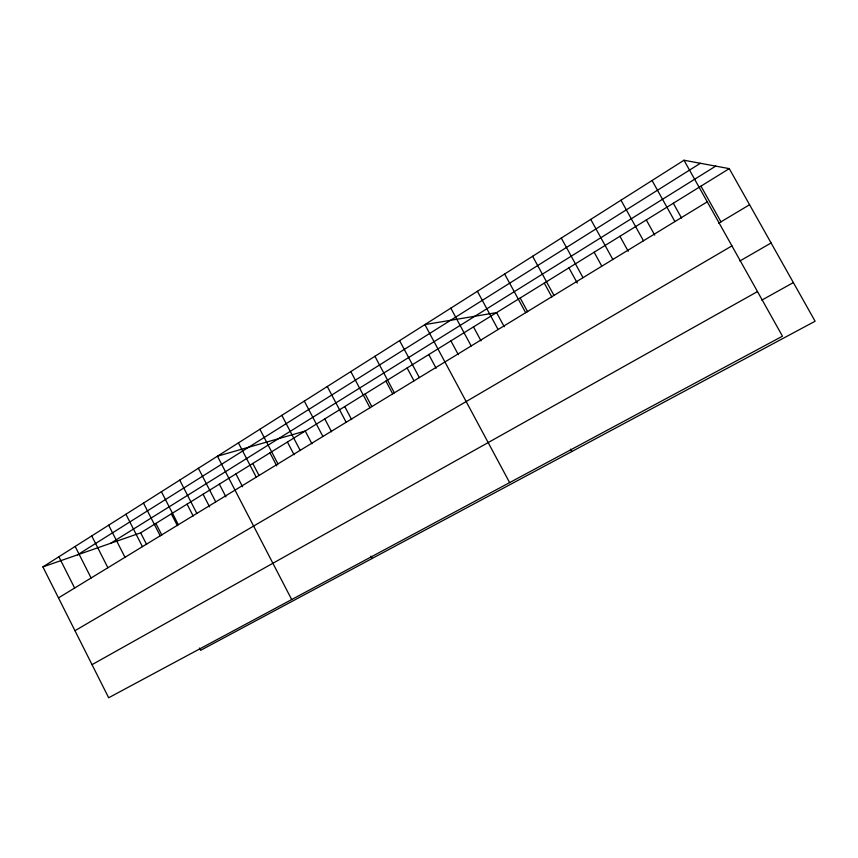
<?xml version="1.0" encoding="UTF-8"?>
<svg xmlns="http://www.w3.org/2000/svg" width="858" height="858" viewBox="0 0 858 858"><rect width="100%" height="100%" fill="white"/><g stroke="black" fill="none" stroke-linecap="round" stroke-linejoin="round"><path stroke-width="1.29" d="M683.998 160.242L782.464 336.197L108.666 697.758L42.9 566.902L683.998 160.242L729.268 168.629L815.1 321.235L200.611 650.332L199.442 648.047M77.467 554.869L700.385 163.277M110.618 543.307L715.711 166.12M42.9 566.902L140.669 532.839L729.268 168.629M58.483 597.897L707.26 201.823M718.725 223.198L749.581 204.73M74.968 630.705L731.928 245.892M739.875 260.993L771.085 242.975M92.031 664.66L757.496 291.581M761.786 300.139L793.36 282.582M700.965 186.143L720.956 221.857M673.315 203.249L681.574 218.071M652.059 180.502L674.924 221.557M646.321 219.959L654.718 235.113M620.988 200.204L643.457 240.766M619.926 236.282L628.217 251.276M590.744 219.391L612.837 259.47M594.144 252.241L601.683 265.937M561.293 238.074L583.011 277.67M568.929 267.835L577.262 283.033M532.604 256.274L553.968 295.409M544.283 283.097L551.855 296.975M520.173 298.016L527.638 311.754M504.643 274.013L525.664 312.687M504.214 326.705L496.578 312.612L424.892 324.592L509.631 482.604M570.538 449.184L571.803 451.533M477.391 291.291L498.08 329.526M473.498 326.898L481.027 340.851M450.815 308.151L471.171 345.946M450.9 340.873L458.333 354.697M428.786 354.558L436.111 368.254M399.603 340.637L419.337 377.595M407.121 367.964L413.996 380.855M374.925 356.295L394.358 392.846M385.907 381.091L392.696 393.865M365.122 393.951L371.825 406.606M350.825 371.578L369.97 407.732M344.755 406.553L351.63 419.573M327.284 386.508L346.16 422.275M324.796 418.908L331.585 431.799M304.3 401.094L322.898 436.475M311.937 443.79L305.234 431.016L217.439 456.199L291.677 599.549M370.892 556.188L372.104 558.494M281.842 415.347L300.161 450.353M287.43 442.031L294.058 454.697M259.888 429.268L277.949 463.91M269.959 452.842L276.769 465.905M252.788 463.47L258.912 475.246M238.417 442.878L256.242 477.166M235.918 473.906L242.589 486.754M219.348 484.159L225.944 496.9M198.38 468.275L215.733 501.898M203.067 494.229L209.588 506.874M179.719 480.115L196.857 513.427M187.065 504.129L193.179 516.012M161.422 491.72L178.346 524.721M171.332 513.867L177.381 525.654M155.866 523.434L161.851 535.124M143.49 503.099L160.21 535.8M140.669 532.839L146.589 544.444M125.912 514.253L142.428 546.653M108.666 525.193L124.989 557.303M91.752 535.918L107.883 567.739M75.161 546.449L91.098 577.981M58.88 556.767L74.635 588.041"/></g></svg>
